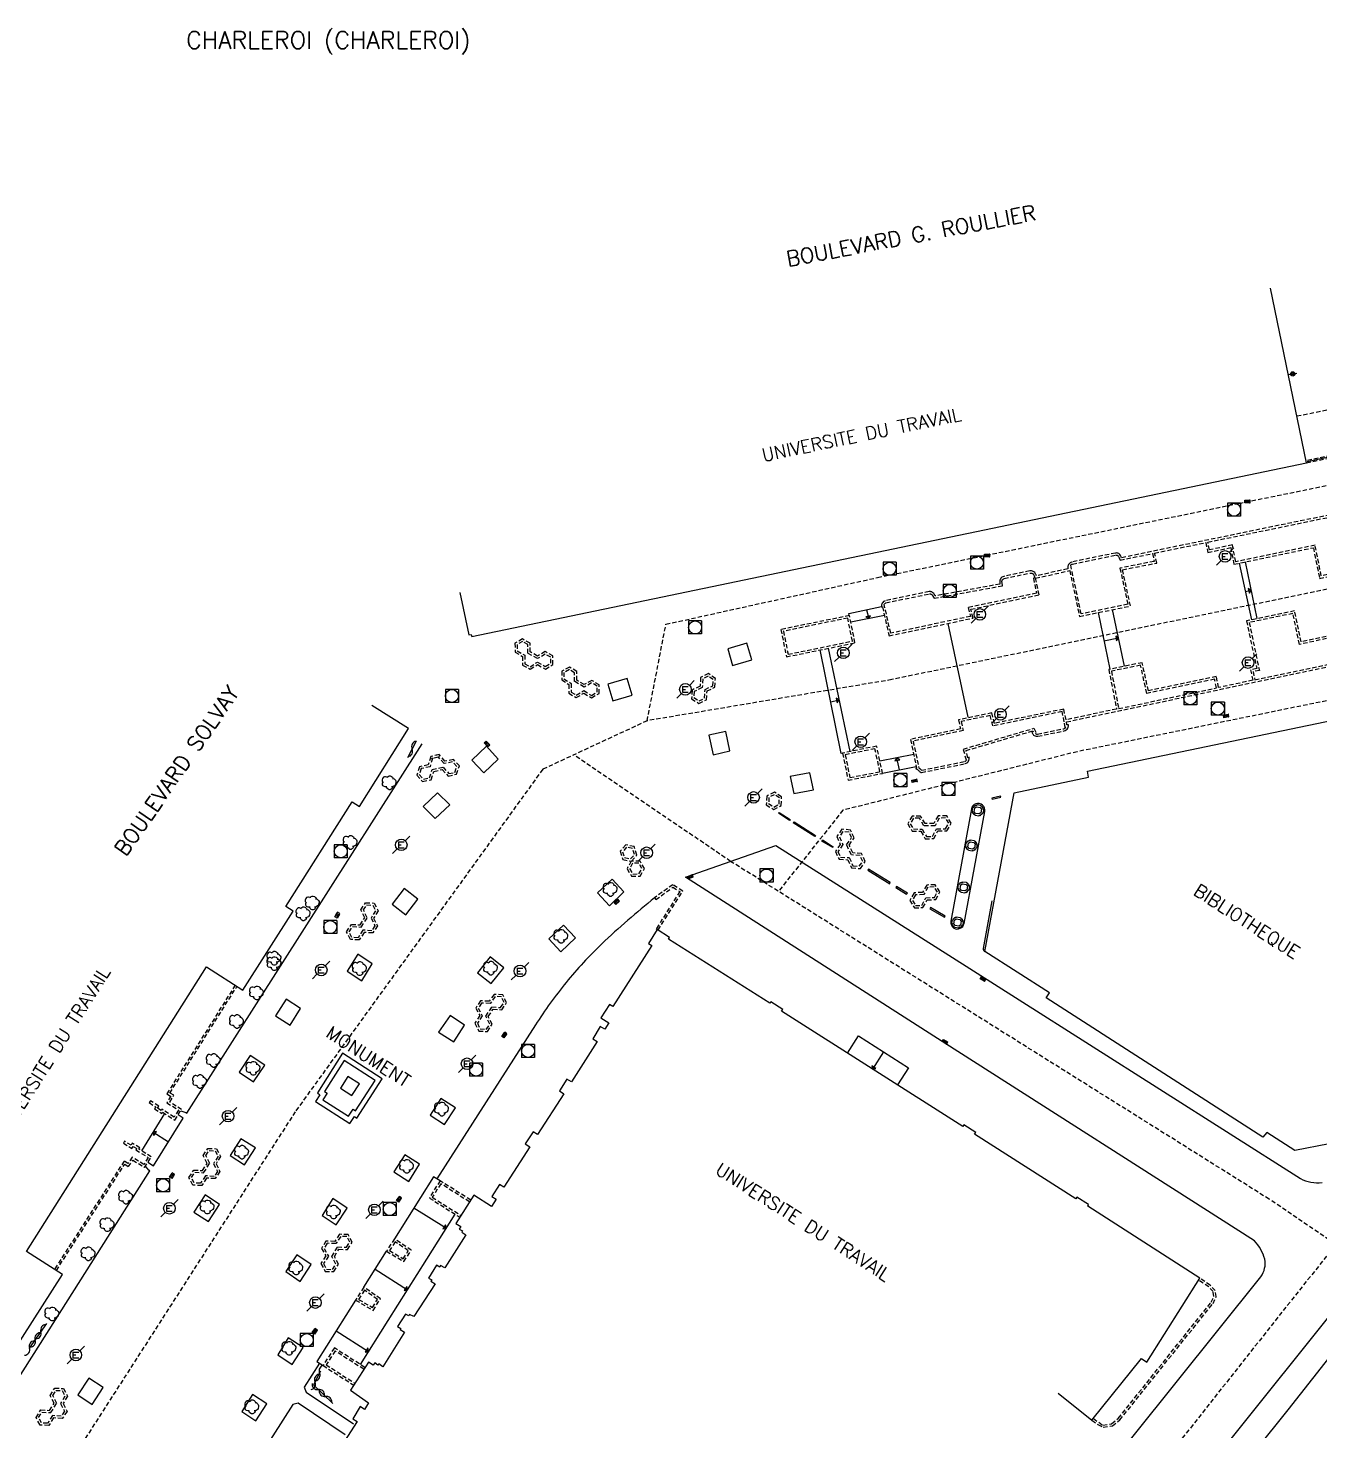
# Model space of a CAD drawing. Header units: millimetres. Extents: x 155000 to 156001, y 122000 to 123001.
# Drawn here: x 155497.6 to 155646.4, y 122827.6 to 122989.2 of the extents above; entities that cross this region are included whole.
import ezdxf
from ezdxf.enums import TextEntityAlignment as Align

# ---------------------------------------------------------------- set-up
doc = ezdxf.new("R2010")
doc.units = ezdxf.units.MM
doc.linetypes.add('DASHED', pattern=[0.75, 0.5, -0.25])
doc.layers.get('0').update_dxf_attribs({"linetype": 'CONTINUOUS'})
for name, color, linetype in [('W0001', 6, 'DASHED'), ('W0008', 7, 'CONTINUOUS'), ('W0100', 7, 'CONTINUOUS'), ('W0112', 1, 'DASHED'), ('W0300', 7, 'CONTINUOUS'), ('W0310', 3, 'CONTINUOUS'), ('W0322', 7, 'CONTINUOUS'), ('W0334', 7, 'CONTINUOUS'), ('W0400', 7, 'CONTINUOUS'), ('W0420', 7, 'CONTINUOUS'), ('W0471', 7, 'CONTINUOUS'), ('W0980', 7, 'CONTINUOUS'), ('W0984', 7, 'CONTINUOUS'), ('W0989', 7, 'CONTINUOUS')]:
    doc.layers.add(name, color=color, linetype=linetype)
doc.styles.get("Standard").update_dxf_attribs({"font": 'romans.shx', "width": 0.85})

# ---------------------------------------------------------------- blocks, each defined once
blk = doc.blocks.new('T300')
for p, q in [((-0.8, 0.51), (-0.86, 0.34)), ((-0.86, 0.34), (-0.86, 0.17)), ((-0.86, 0.17), (-0.74, 0.06)), ((-0.69, 0.63), (-0.8, 0.51)), ((-0.8, -0.06), (-0.74, 0.06)), ((-0.74, 0.06), (-0.69, 0.11)), ((-0.57, 0.69), (-0.69, 0.63)), ((-0.46, 0.69), (-0.57, 0.69)), ((-0.29, 0.63), (-0.46, 0.69)), ((-0.29, 0.63), (-0.17, 0.74)), ((-0.23, 0.57), (-0.29, 0.63)), ((-0.17, 0.74), (-0.06, 0.8)), ((-0.06, 0.8), (0.06, 0.8)), ((0.06, 0.8), (0.23, 0.74)), ((0.23, 0.74), (0.34, 0.63)), ((0.34, 0.63), (0.4, 0.51)), ((0.46, 0.46), (0.34, 0.46)), ((0.4, 0.51), (0.4, 0.46)), ((0.57, 0.4), (0.46, 0.46)), ((0.57, 0.4), (0.69, 0.29)), ((0.69, 0.29), (0.74, 0.17)), ((0.74, 0.06), (0.69, -0.17)), ((0.74, 0.17), (0.74, 0.06)), ((-0.8, -0.17), (-0.8, -0.06)), ((-0.8, -0.23), (-0.8, -0.17)), ((-0.74, -0.34), (-0.8, -0.23)), ((-0.69, -0.4), (-0.74, -0.34)), ((-0.51, -0.46), (-0.69, -0.4)), ((-0.4, -0.46), (-0.51, -0.46)), ((-0.4, -0.46), (-0.34, -0.46)), ((-0.34, -0.46), (-0.34, -0.4)), ((-0.34, -0.51), (-0.34, -0.46)), ((-0.29, -0.63), (-0.34, -0.51)), ((-0.17, -0.74), (-0.29, -0.63)), ((-0.06, -0.8), (-0.17, -0.74)), ((0.06, -0.8), (-0.06, -0.8)), ((0.17, -0.74), (0.06, -0.8)), ((0.23, -0.69), (0.17, -0.74)), ((0.29, -0.46), (0.23, -0.46)), ((0.29, -0.63), (0.23, -0.69)), ((0.46, -0.4), (0.29, -0.46)), ((0.34, -0.51), (0.29, -0.63)), ((0.34, -0.51), (0.34, -0.46)), ((0.57, -0.34), (0.46, -0.4)), ((0.63, -0.29), (0.57, -0.34)), ((0.69, -0.17), (0.63, -0.29))]:
    blk.add_line(p, q)
blk = doc.blocks.new('T471')
for p, q in [((-0.333334, 0.333334), (-0.333334, -0.333334)), ((-0.333334, 0.333334), (0.333334, 0.333334)), ((-0.333334, 0), (0, 0)), ((0.500001, 0.500001), (1.000002, 1.000002)), ((-0.500001, -0.500001), (-1.000002, -1.000002)), ((-0.333334, -0.333334), (0.333334, -0.333334))]:
    blk.add_line(p, q)
blk.add_ellipse((0, 0), major_axis=(0.471405, 0.471405), ratio=1, start_param=5.4977871438, end_param=11.780972451)
blk = doc.blocks.new('T400')
for p, q in [((-0.15, 0.3), (0.15, 0.3)), ((-0.15, -0.25), (-0.15, 0.3)), ((-0.15, 0.15), (0.15, 0.15)), ((-0.15, 0), (0.15, 0)), ((0.15, 0.3), (0.15, -0.25)), ((-0.15, -0.15), (0.15, -0.15)), ((-0.15, -0.25), (-0.15, -0.3)), ((-0.15, -0.3), (0.15, -0.3)), ((0.15, -0.3), (0.15, -0.25))]:
    blk.add_line(p, q)
blk = doc.blocks.new('T420')
for p, q in [((0.75, 0.75), (-0.75, 0.75)), ((-0.75, 0.75), (-0.75, -0.75)), ((0.75, 0.75), (0.75, -0.75)), ((0.75, -0.75), (-0.75, -0.75))]:
    blk.add_line(p, q)
blk.add_ellipse((0, 0), major_axis=(-0.53, 0.53), ratio=1, start_param=3.926991, end_param=10.210176)
blk = doc.blocks.new('t310o')
at = {"color": 0, "linetype": 'Continuous'}
for centre, start, end in [((-0.5, 0.38), 216.8699, 323.1304), ((0.5, -0.37), 36.8699, 143.1303)]:
    blk.add_arc(centre, 0.625, start, end, dxfattribs=at)
blk = doc.blocks.new('t322o')
at = {"color": 0, "linetype": 'Continuous'}
for radius in [0.25, 0.15]:
    blk.add_circle((0, 0), radius, dxfattribs=at)

msp = doc.modelspace()

# ---------------------------------------------------------------- linework, layer by layer
at = {"layer": 'W0001'}
for points in [[(155643.71, 122944.52), (155688.74, 122953.84), (155690.54, 122945.52)], [(155568.89, 122909.42), (155571.05, 122920.54), (155595.43, 122925.92), (155637.02, 122934.45), (155677.32, 122942.67), (155716.61, 122951.15)], [(155660.1, 122947.91), (155664.07, 122928.08), (155597.06, 122914.16), (155568.89, 122909.42), (155556.86, 122903.83), (155528.37, 122864.4), (155499.03, 122818.74), (155489.88, 122802.98)], [(155736.54, 122932.63), (155722.45, 122929.66), (155716.7, 122927.95), (155710.96, 122925.02), (155703.99, 122918.54), (155695.92, 122908.89), (155652.76, 122854.78), (155643.84, 122843.66), (155613.03, 122804.7), (155574.16, 122756.94), (155540.78, 122715.04), (155526.71, 122697.26), (155499.97, 122663.56), (155480.24, 122638.12), (155384.49, 122517.41)], [(155835.31, 122821.25), (155778.56, 122867.3), (155764.37, 122878.73), (155708.95, 122923.15), (155693.15, 122920.43), (155660.34, 122914.42), (155618.41, 122905.86), (155591.43, 122899.12), (155584.01, 122889.77)], [(155787.55, 122760.18), (155726.25, 122799.5), (155710.35, 122809.47), (155654.23, 122844.98), (155640.51, 122854.33), (155578.5, 122893.23), (155560.43, 122905.49)]]:
    msp.add_lwpolyline(points, dxfattribs=at)
at = {"layer": 'W0008', "flags": 128}
for points in [[(155515.19, 122864.51), (155515.77, 122864.3), (155515.89, 122864.22), (155542.97, 122906.78)], [(155493.53, 122829.12), (155501.51, 122841.6), (155511.64, 122857.58), (155511.52, 122857.67), (155511.11, 122858.11)], [(155534.1, 122827.18), (155528.7, 122830.82), (155528.1, 122830.68), (155516.57, 122812.65)]]:
    msp.add_lwpolyline(points, dxfattribs=at)
for points in [[(155520.31, 122788.92), (155522.31, 122787.63), (155539.24, 122776.72), (155566.35, 122759.36, 0.1586), (155568.87, 122758.59, 0.205), (155570.67, 122759.43), (155593.67, 122788.12), (155606.23, 122803.78), (155620.05, 122821.05), (155639.56, 122845.4, 0.2094), (155640, 122847.42, 0.1201), (155638.83, 122849.53), (155602.84, 122872.5), (155573.31, 122891.4), (155583.7, 122895.05), (155603.64, 122882.43), (155644.11, 122856.72, 0.1677), (155646.61, 122856.25, 0.1188)], [(155569.75, 122889.03, 0.0193), (155563.66, 122883.73, 0.0299), (155559.56, 122879.29, 0.0286), (155556.03, 122874.39), (155544.68, 122856.66)]]:
    msp.add_lwpolyline(points, format="xyb", dxfattribs=at)
msp.add_lwpolyline([(155652.54, 122840.82, 0.1214), (155649.8, 122841.9, 0.1067), (155648.58, 122841.7, 0.0539), (155647.65, 122841.15), (155625.3, 122813.27), (155597.92, 122779.22), (155578.37, 122754.87, 0.2153), (155577.87, 122752.83, 0.1566), (155579.33, 122750.96), (155603.07, 122735.8), (155636.15, 122714.65, 0.1339), (155638.43, 122713.9, 0.0834), (155640.74, 122714.37), (155672.32, 122754.78), (155708.79, 122801.43, 0.2202), (155709.1, 122803.56, 0.1958), (155707.9, 122805.44), (155678.91, 122823.97), (155660.23, 122835.9)], format="xyb", close=True, dxfattribs=at)
at = {"layer": 'W0100'}
for p, q in [((155513.32, 122864.19), (155510.66, 122859.9)), ((155536.27, 122844.18), (155538.88, 122848.33))]:
    msp.add_line(p, q, dxfattribs=at)
at = {"layer": 'W0100', "flags": 128}
for points in [[(155547.31, 122924.2), (155548.37, 122919.31), (155548.61, 122919.37), (155548.7, 122919.13), (155644.82, 122939.14), (155640.68, 122959.24)], [(155637.07, 122927.57), (155638.48, 122921.04)], [(155639.12, 122921.18), (155637.78, 122927.71)], [(155592.15, 122921.54), (155592.1, 122921.77), (155595.87, 122922.58)], [(155596.21, 122921.55), (155592.34, 122920.77)], [(155620.81, 122921.88), (155622.18, 122915.35)], [(155623.85, 122915.69), (155622.49, 122922.22)], [(155591.4, 122905.69), (155591.24, 122905.66), (155588.81, 122917.58)], [(155589.73, 122917.77), (155592.24, 122905.87)], [(155491.24, 122831.09), (155494.97, 122837.11), (155495.82, 122836.62), (155501.58, 122845.66), (155497.44, 122848.3), (155518.16, 122881.07), (155522.32, 122878.41), (155528.12, 122887.49), (155527.28, 122888.02), (155534.91, 122900.08), (155535.75, 122899.54), (155541.42, 122908.53), (155537.19, 122911.19)], [(155599.58, 122905.54), (155595.69, 122904.75)], [(155596, 122903.38), (155599.87, 122904.17)], [(155616.22, 122832), (155620.11, 122828.87), (155625.81, 122835.96), (155626.42, 122835.57), (155632.54, 122845.22), (155619.62, 122853.52), (155619.72, 122853.7), (155618.36, 122854.56), (155618.24, 122854.37), (155606.58, 122861.81), (155606.74, 122862.02), (155605.34, 122862.88), (155605.22, 122862.69), (155584.37, 122875.98), (155584.5, 122876.18), (155583.14, 122877.06), (155583.02, 122876.91), (155571.35, 122884.26), (155571.48, 122884.45), (155570.06, 122885.39), (155569.03, 122883.78), (155569.41, 122883.54), (155564.93, 122876.51), (155564.55, 122876.75), (155563.57, 122875.21), (155564.46, 122874.64), (155564, 122873.89), (155563.49, 122874.21), (155562.64, 122872.81), (155563.15, 122872.5), (155560.17, 122867.83), (155559.66, 122868.15), (155558.8, 122866.79), (155559.31, 122866.47), (155556.26, 122861.78), (155555.75, 122862.1), (155554.86, 122860.68), (155555.37, 122860.37), (155552.38, 122855.71), (155551.87, 122856.02), (155551.01, 122854.63), (155551.52, 122854.31), (155550.98, 122853.47), (155548.92, 122854.78), (155546.87, 122851.54), (155547.43, 122851.16), (155547.25, 122850.87), (155547.63, 122850.67), (155547.54, 122850.51), (155548.02, 122850.21), (155545.61, 122846.43), (155545.09, 122846.67), (155545.01, 122846.51), (155544.63, 122846.71), (155543.7, 122845.24), (155544.08, 122845.04), (155543.99, 122844.88), (155544.47, 122844.58), (155542.04, 122840.81), (155541.53, 122841.05), (155541.45, 122840.89), (155541.06, 122841.1), (155540.15, 122839.66), (155540.53, 122839.45), (155540.44, 122839.3), (155540.93, 122839), (155538.46, 122835.02), (155538, 122835.35), (155537.89, 122835.21), (155537.55, 122835.48), (155537.36, 122835.2), (155536.79, 122835.57), (155534.73, 122832.34), (155536.82, 122830.86), (155536.36, 122830.11), (155535.85, 122830.43), (155535, 122829.04), (155535.51, 122828.73), (155532.51, 122824.07)], [(155591.97, 122871.14), (155593.24, 122873.13), (155598.98, 122869.47), (155597.71, 122867.48)], [(155545.04, 122856.45), (155544.29, 122856.88), (155539.8, 122849.76)], [(155535.87, 122835.28), (155539.06, 122840.35), (155543.51, 122847.42), (155546.77, 122852.59)], [(155535.32, 122842.71), (155530.85, 122835.64), (155531.58, 122835.17)], [(155649.75, 122839.07), (155642.66, 122830.05), (155638.95, 122825.42)]]:
    msp.add_lwpolyline(points, dxfattribs=at)
at = {"layer": 'W0100'}
for points in [[(155637.77, 122924.31), (155638.45, 122924.45), (155638.11, 122924.67), (155638.23, 122924.11), (155638.45, 122924.45)], [(155594.16, 122922.21), (155594.4, 122921.18), (155594.61, 122921.52), (155594.06, 122921.39), (155594.4, 122921.18)], [(155621.49, 122918.61), (155623.17, 122918.96), (155622.84, 122919.18), (155622.95, 122918.62), (155623.17, 122918.96)], [(155590.03, 122911.62), (155590.98, 122911.82), (155590.65, 122912.04), (155590.77, 122911.49), (155590.98, 122911.82)], [(155597.93, 122903.78), (155597.64, 122905.15), (155597.42, 122904.81), (155597.97, 122904.93), (155597.64, 122905.15)], [(155596.11, 122871.3), (155594.84, 122869.31), (155595.23, 122869.39), (155594.75, 122869.7), (155594.84, 122869.31)], [(155511.39, 122858.57), (155512.04, 122858.17), (155515.48, 122863.64), (155514.87, 122864.02)], [(155513.76, 122860.9), (155511.99, 122862.04), (155512.07, 122861.65), (155512.38, 122862.13), (155511.99, 122862.04)], [(155542.04, 122853.32), (155545.77, 122850.99), (155545.68, 122851.38), (155545.38, 122850.9), (155545.77, 122850.99)], [(155537.57, 122846.25), (155541.29, 122843.88), (155541.2, 122844.27), (155540.9, 122843.8), (155541.29, 122843.88)], [(155533.08, 122839.17), (155536.82, 122836.8), (155536.73, 122837.19), (155536.43, 122836.71), (155536.82, 122836.8)]]:
    msp.add_lwpolyline(points, dxfattribs=at)
msp.add_lwpolyline([(155643.46, 122859.95), (155640.24, 122862.02), (155639.79, 122861.46), (155614.82, 122877.5), (155615.2, 122878.09), (155607.76, 122882.85), (155611.15, 122901.14), (155619.72, 122902.94), (155619.6, 122903.62), (155660.6, 122912.13), (155660.74, 122911.44), (155670.4, 122913.49), (155678.57, 122899.5), (155672.36, 122891.76), (155672.92, 122891.33), (155650.4, 122863.26), (155649.85, 122863.7), (155647.42, 122860.68)], close=True, dxfattribs=at)
at = {"layer": 'W0100', "flags": 128}
msp.add_lwpolyline([(155534.43, 122868.45), (155533.58, 122867.12), (155534.9, 122866.27), (155535.75, 122867.61)], close=True, dxfattribs=at)
at = {"layer": 'W0112'}
for p, q in [((155544.93, 122905.51), (155543.97, 122905.3)), ((155544.99, 122905.27), (155544.02, 122905.05))]:
    msp.add_line(p, q, dxfattribs=at)
for points in [[(155644.82, 122939.14), (155681.69, 122946.83), (155681.27, 122948.94), (155679.18, 122948.51), (155677.23, 122948.1), (155675.27, 122947.68), (155673.31, 122947.28), (155671.35, 122946.88), (155669.39, 122946.48), (155667.4, 122946.06), (155665.57, 122945.68), (155665.96, 122943.81), (155644.77, 122939.38)], [(155671.77, 122938.12), (155623.51, 122928.2), (155623.48, 122928.29), (155623.44, 122928.38), (155623.39, 122928.47), (155623.33, 122928.55), (155623.27, 122928.62), (155623.19, 122928.67), (155623.1, 122928.72), (155623, 122928.74), (155622.9, 122928.75), (155622.81, 122928.74), (155617.8, 122927.7), (155617.69, 122927.66), (155617.58, 122927.6), (155617.49, 122927.51), (155617.41, 122927.41), (155617.36, 122927.3), (155617.34, 122927.23), (155617.33, 122927.15), (155617.33, 122927.08), (155617.33, 122927), (155617.33, 122926.92), (155613.71, 122926.11), (155613.67, 122926.22), (155613.62, 122926.32), (155613.57, 122926.41), (155613.51, 122926.49), (155613.43, 122926.57), (155613.35, 122926.62), (155613.25, 122926.65), (155613.16, 122926.68), (155613.06, 122926.68), (155612.96, 122926.67), (155609.94, 122926.05), (155609.83, 122926.01), (155609.72, 122925.94), (155609.63, 122925.85), (155609.56, 122925.74), (155609.51, 122925.63), (155609.49, 122925.54), (155609.49, 122925.44), (155609.49, 122925.35), (155609.5, 122925.25), (155609.51, 122925.16), (155602.07, 122923.81), (155602.01, 122923.9), (155601.95, 122924), (155601.88, 122924.08), (155601.8, 122924.16), (155601.71, 122924.22), (155601.65, 122924.26), (155601.57, 122924.28), (155601.5, 122924.29), (155601.43, 122924.3), (155601.35, 122924.29), (155596.31, 122923.24), (155596.21, 122923.2), (155596.11, 122923.14), (155596.02, 122923.05), (155595.95, 122922.96), (155595.91, 122922.85), (155595.89, 122922.79), (155595.88, 122922.72), (155595.87, 122922.66), (155595.87, 122922.6), (155595.87, 122922.53), (155595.99, 122922.55), (155596.74, 122919.21), (155606.42, 122921.25), (155606.15, 122922.26), (155614.02, 122923.93), (155613.62, 122925.84)], [(155613.62, 122925.84), (155617.54, 122926.71), (155618.67, 122921.43), (155624.53, 122922.64), (155623.63, 122926.81), (155627.56, 122927.59), (155627.32, 122928.73), (155633.21, 122929.94), (155633.45, 122928.8), (155636.08, 122929.37), (155636.46, 122927.44), (155645.6, 122929.35), (155646.31, 122925.81), (155650.45, 122926.67)], [(155613.54, 122925.87), (155613.37, 122925.83), (155613.72, 122924.12), (155605.84, 122922.45), (155606.11, 122921.44), (155596.93, 122919.51), (155596.18, 122922.83), (155596.17, 122922.83), (155596.17, 122922.83), (155596.21, 122922.89), (155596.26, 122922.94), (155596.32, 122922.97), (155596.38, 122923), (155601.39, 122924.04), (155601.44, 122924.05), (155601.47, 122924.05), (155601.51, 122924.04), (155601.55, 122924.02), (155601.58, 122924.01), (155601.64, 122923.97), (155601.69, 122923.92), (155601.74, 122923.85), (155601.8, 122923.77), (155601.94, 122923.53), (155609.79, 122924.96), (155609.75, 122925.29), (155609.74, 122925.37), (155609.74, 122925.44), (155609.74, 122925.5), (155609.75, 122925.55), (155609.78, 122925.62), (155609.83, 122925.69), (155609.88, 122925.74), (155609.94, 122925.78), (155610.01, 122925.81), (155613, 122926.43), (155613.06, 122926.43), (155613.12, 122926.43), (155613.18, 122926.42), (155613.23, 122926.39), (155613.28, 122926.37), (155613.32, 122926.33), (155613.36, 122926.27), (155613.4, 122926.2), (155613.44, 122926.11), (155613.54, 122925.87)], [(155617.13, 122909.54), (155616.85, 122910.76), (155608.87, 122909.12), (155608.59, 122910.33), (155604.72, 122909.53), (155604.98, 122908.49), (155599.21, 122907.27), (155599.92, 122903.97), (155599.79, 122903.93), (155599.87, 122903.89), (155599.95, 122903.85), (155600.03, 122903.8), (155600.11, 122903.74), (155600.19, 122903.67), (155600.24, 122903.61), (155600.3, 122903.55), (155600.35, 122903.5), (155600.41, 122903.47), (155600.48, 122903.46), (155605.52, 122904.49), (155605.62, 122904.52), (155605.71, 122904.58), (155605.8, 122904.65), (155605.86, 122904.74), (155605.91, 122904.83), (155605.94, 122904.91), (155605.95, 122904.98), (155605.96, 122905.06), (155605.96, 122905.14), (155605.96, 122905.22), (155605.82, 122905.17), (155605.61, 122905.99), (155613.28, 122908.26), (155613.34, 122908.13), (155613.17, 122908.09), (155613.21, 122908.03), (155613.25, 122907.96), (155613.29, 122907.9), (155613.34, 122907.84), (155613.39, 122907.78), (155613.47, 122907.72), (155613.57, 122907.67), (155613.67, 122907.64), (155613.77, 122907.63), (155613.87, 122907.64), (155616.92, 122908.26), (155617.04, 122908.3), (155617.15, 122908.36), (155617.24, 122908.45), (155617.32, 122908.55), (155617.37, 122908.65), (155617.38, 122908.72), (155617.39, 122908.78), (155617.4, 122908.84), (155617.4, 122908.91), (155617.39, 122908.97), (155617.23, 122908.94), (155617.18, 122909.29), (155675.29, 122921.58)], [(155651.48, 122920.07), (155644.18, 122918.51), (155643.44, 122922.08), (155637.9, 122920.92), (155639.08, 122915.43), (155638.35, 122915.3), (155638.62, 122914.08), (155634.69, 122913.25), (155634.42, 122914.51), (155626.6, 122912.87), (155625.9, 122916.11), (155622.04, 122915.32), (155622.94, 122910.77), (155617.13, 122909.54)], [(155616.92, 122909.3), (155616.66, 122910.47), (155608.68, 122908.82), (155608.4, 122910.03), (155605.03, 122909.34), (155605.29, 122908.3), (155599.51, 122907.08), (155600.16, 122904.01), (155600.18, 122904.01), (155600.27, 122903.93), (155600.37, 122903.84), (155600.43, 122903.77), (155600.47, 122903.72), (155600.48, 122903.72), (155605.45, 122904.73), (155605.51, 122904.75), (155605.56, 122904.78), (155605.61, 122904.83), (155605.65, 122904.87), (155605.31, 122906.16), (155613.41, 122908.56), (155613.7, 122907.97), (155613.59, 122907.94), (155613.6, 122907.94), (155613.66, 122907.91), (155613.72, 122907.89), (155613.77, 122907.88), (155613.83, 122907.89), (155616.86, 122908.51), (155616.94, 122908.53), (155617, 122908.57), (155617.06, 122908.62), (155617.09, 122908.66), (155617.01, 122908.65), (155616.92, 122909.3)], [(155567.08, 122893.26), (155567.72, 122893.96), (155567.4, 122894.93), (155566.42, 122895.13), (155565.77, 122894.39), (155566.08, 122893.44), (155567.04, 122893.24)], [(155567.04, 122893.24), (155566.57, 122892.38), (155567.09, 122891.51), (155568.08, 122891.53), (155568.57, 122892.39), (155568.07, 122893.26), (155567.08, 122893.26)], [(155570.15, 122885.33), (155572.99, 122889.81), (155571.84, 122890.54), (155569.74, 122889.04), (155569.89, 122888.83), (155571.85, 122890.24), (155572.64, 122889.74), (155569.94, 122885.47), (155570.06, 122885.39)], [(155521.45, 122878.96), (155513.58, 122866.45), (155514.04, 122866.19), (155513.59, 122865.43), (155514.93, 122864.57), (155514.42, 122863.78), (155513.02, 122864.68), (155512.93, 122864.53), (155512.5, 122864.81), (155512.65, 122865.04), (155511.7, 122865.65), (155511.56, 122865.44), (155512.3, 122864.96), (155512.15, 122864.73), (155513, 122864.19), (155513.1, 122864.33), (155514.49, 122863.43), (155515.27, 122864.64), (155513.93, 122865.51), (155514.39, 122866.29), (155513.93, 122866.54), (155521.66, 122878.83)], [(155500.86, 122846.12), (155508.74, 122858.37), (155509.16, 122858.07), (155509.67, 122858.82), (155511.03, 122857.98), (155511.79, 122859.2), (155510.37, 122860.08), (155510.46, 122860.22), (155509.61, 122860.76), (155509.46, 122860.53), (155508.72, 122860.99), (155508.58, 122860.78), (155509.54, 122860.18), (155509.69, 122860.41), (155510.12, 122860.14), (155510.03, 122860), (155511.44, 122859.12), (155510.94, 122858.32), (155509.6, 122859.16), (155509.1, 122858.42), (155508.67, 122858.72), (155500.65, 122846.25)], [(155548.57, 122854.23), (155545.04, 122856.45), (155543.81, 122854.46), (155547.32, 122852.25)], [(155548.43, 122854.02), (155545.12, 122856.11), (155544.15, 122854.54), (155547.45, 122852.46)], [(155620.11, 122828.87), (155620.79, 122828.36), (155621.41, 122828.06), (155622.47, 122828.24), (155623.32, 122828.9), (155634.05, 122842.33), (155634.41, 122843.1), (155634.29, 122843.79), (155633.71, 122844.43), (155632.54, 122845.22)], [(155620.27, 122829.06), (155621.37, 122828.3), (155622.37, 122828.47), (155623.14, 122829.08), (155633.84, 122842.46), (155634.15, 122843.13), (155634.06, 122843.68), (155633.55, 122844.24), (155632.4, 122845)], [(155536.39, 122834.95), (155532.87, 122837.19), (155531.58, 122835.17), (155535.1, 122832.92)], [(155536.26, 122834.74), (155532.95, 122836.85), (155531.93, 122835.25), (155535.23, 122833.14)]]:
    msp.add_lwpolyline(points, dxfattribs=at)
for points in [[(155648.86, 122933.16), (155650.15, 122926.87), (155646.51, 122926.11), (155645.79, 122929.64), (155636.66, 122927.74), (155636.28, 122929.67), (155633.64, 122929.1), (155633.45, 122929.99)], [(155617.66, 122927.33), (155617.67, 122927.34), (155617.73, 122927.4), (155617.79, 122927.44), (155617.87, 122927.46), (155622.84, 122928.5), (155622.9, 122928.5), (155622.95, 122928.5), (155623.01, 122928.48), (155623.06, 122928.46), (155623.11, 122928.43), (155623.14, 122928.39), (155623.18, 122928.34), (155623.21, 122928.27), (155623.25, 122928.2), (155623.36, 122927.92), (155627.08, 122928.68), (155627.27, 122927.78), (155623.33, 122927), (155624.23, 122922.84), (155618.86, 122921.73)], [(155592.82, 122918.4), (155592.19, 122921.54), (155584.29, 122919.93), (155584.92, 122916.78)], [(155638.86, 122914.13), (155652.14, 122916.94), (155651.53, 122919.82), (155651.53, 122919.82), (155643.99, 122918.21), (155643.25, 122921.78), (155638.2, 122920.73), (155639.38, 122915.22), (155638.65, 122915.1)], [(155592.53, 122918.6), (155591.99, 122921.25), (155584.58, 122919.73), (155585.12, 122917.08)], [(155553.66, 122918.34), (155553.69, 122917.34), (155554.54, 122916.83), (155554.55, 122915.83), (155555.42, 122915.36), (155556.26, 122915.89), (155557.17, 122915.38), (155558.04, 122915.9), (155558.03, 122916.89), (155557.14, 122917.39), (155556.28, 122916.87), (155555.41, 122917.35), (155555.4, 122918.36), (155554.53, 122918.84)], [(155553.92, 122918.2), (155553.94, 122917.48), (155554.79, 122916.97), (155554.8, 122915.98), (155555.41, 122915.65), (155556.26, 122916.18), (155557.16, 122915.67), (155557.79, 122916.04), (155557.78, 122916.75), (155557.14, 122917.1), (155556.28, 122916.58), (155555.16, 122917.2), (155555.15, 122918.21), (155554.53, 122918.55)], [(155559.06, 122915.12), (155559.06, 122914.12), (155559.89, 122913.59), (155559.88, 122912.59), (155560.73, 122912.09), (155561.59, 122912.6), (155562.48, 122912.07), (155563.36, 122912.56), (155563.38, 122913.55), (155562.51, 122914.07), (155561.63, 122913.58), (155560.78, 122914.08), (155560.79, 122915.09), (155559.94, 122915.6)], [(155559.31, 122914.97), (155559.31, 122914.26), (155560.14, 122913.72), (155560.13, 122912.73), (155560.73, 122912.38), (155561.59, 122912.89), (155562.48, 122912.35), (155563.12, 122912.71), (155563.13, 122913.41), (155562.5, 122913.78), (155561.63, 122913.29), (155560.53, 122913.94), (155560.54, 122914.95), (155559.94, 122915.31)], [(155623.18, 122910.82), (155634.44, 122913.2), (155634.23, 122914.21), (155626.41, 122912.57), (155625.71, 122915.82), (155622.34, 122915.13)], [(155574.01, 122911.95), (155574.84, 122911.42), (155575.72, 122911.85), (155575.8, 122912.85), (155576.7, 122913.3), (155576.75, 122914.28), (155575.94, 122914.85), (155575.05, 122914.41), (155574.99, 122913.41), (155574.06, 122912.96)], [(155574.27, 122912.09), (155574.86, 122911.71), (155575.48, 122912.01), (155575.56, 122913.01), (155576.46, 122913.46), (155576.49, 122914.16), (155575.92, 122914.56), (155575.29, 122914.25), (155575.23, 122913.25), (155574.31, 122912.8)], [(155547.27, 122904.22), (155546.58, 122904.95), (155545.61, 122904.77), (155544.94, 122905.52), (155543.98, 122905.29), (155543.69, 122904.34), (155542.68, 122904.12), (155542.37, 122903.15), (155543.04, 122902.42), (155544.03, 122902.63), (155544.33, 122903.59), (155545.3, 122903.81), (155545.98, 122903.06), (155546.94, 122903.27)], [(155595.31, 122906.5), (155591.4, 122905.69), (155592.02, 122902.58), (155596, 122903.36)], [(155595.12, 122906.2), (155591.7, 122905.5), (155592.22, 122902.88), (155595.7, 122903.55)], [(155546.98, 122904.16), (155546.49, 122904.68), (155545.52, 122904.5), (155544.85, 122905.24), (155544.17, 122905.08), (155543.89, 122904.13), (155542.87, 122903.91), (155542.65, 122903.22), (155543.13, 122902.69), (155543.83, 122902.85), (155544.14, 122903.8), (155545.39, 122904.08), (155546.07, 122903.33), (155546.75, 122903.48)], [(155583.54, 122901.2), (155582.67, 122900.75), (155582.61, 122899.75), (155583.47, 122899.2), (155584.33, 122899.67), (155584.37, 122900.67)], [(155583.53, 122900.91), (155582.91, 122900.6), (155582.87, 122899.88), (155583.48, 122899.49), (155584.08, 122899.82), (155584.11, 122900.54)], [(155607.42, 122899.6), (155607.41, 122899.52), (155607.52, 122899.49), (155607.5, 122899.38), (155607.57, 122899.37), (155607.55, 122899.23), (155607.63, 122899.21), (155607.57, 122898.78), (155607.49, 122898.79), (155607.46, 122898.65), (155607.38, 122898.66), (155607.36, 122898.55), (155607.25, 122898.57), (155607.23, 122898.49), (155607.08, 122898.5), (155607.08, 122898.45), (155606.65, 122898.52), (155606.66, 122898.57), (155606.52, 122898.61), (155606.53, 122898.69), (155606.42, 122898.72), (155606.44, 122898.82), (155606.36, 122898.84), (155606.38, 122898.98), (155606.3, 122898.99), (155606.38, 122899.43), (155606.46, 122899.42), (155606.49, 122899.55), (155606.57, 122899.54), (155606.58, 122899.65), (155606.69, 122899.64), (155606.71, 122899.72), (155606.86, 122899.71), (155606.87, 122899.77), (155607.29, 122899.69), (155607.27, 122899.64)], [(155606.63, 122899.38), (155606.82, 122899.52), (155607.24, 122899.44), (155607.39, 122899.25), (155607.32, 122898.81), (155607.12, 122898.69), (155606.7, 122898.76), (155606.55, 122898.95)], [(155598.89, 122897.57), (155599.41, 122896.71), (155600.4, 122896.69), (155600.91, 122895.83), (155601.9, 122895.85), (155602.37, 122896.73), (155603.4, 122896.74), (155603.9, 122897.62), (155603.39, 122898.48), (155602.38, 122898.47), (155601.89, 122897.59), (155600.9, 122897.58), (155600.38, 122898.44), (155599.4, 122898.43)], [(155599.18, 122897.57), (155599.55, 122896.96), (155600.55, 122896.94), (155601.05, 122896.08), (155601.74, 122896.1), (155602.21, 122896.98), (155603.25, 122896.99), (155603.61, 122897.62), (155603.25, 122898.23), (155602.53, 122898.22), (155602.04, 122897.34), (155600.76, 122897.32), (155600.24, 122898.19), (155599.54, 122898.19)], [(155591.3, 122896.93), (155590.74, 122896.09), (155591.13, 122895.19), (155590.56, 122894.36), (155591, 122893.48), (155591.99, 122893.42), (155592.43, 122892.48), (155593.44, 122892.39), (155594.01, 122893.21), (155593.58, 122894.13), (155592.57, 122894.21), (155592.15, 122895.1), (155592.72, 122895.93), (155592.3, 122896.83)], [(155591.43, 122896.66), (155591.03, 122896.07), (155591.42, 122895.16), (155590.85, 122894.34), (155591.16, 122893.72), (155592.15, 122893.66), (155592.59, 122892.72), (155593.32, 122892.66), (155593.72, 122893.23), (155593.41, 122893.89), (155592.41, 122893.97), (155591.86, 122895.13), (155592.43, 122895.96), (155592.14, 122896.59)], [(155605.91, 122894.53), (155605.77, 122894.57), (155605.78, 122894.65), (155605.67, 122894.67), (155605.69, 122894.78), (155605.61, 122894.79), (155605.63, 122894.93), (155605.55, 122894.95), (155605.63, 122895.38), (155605.71, 122895.37), (155605.74, 122895.51), (155605.82, 122895.5), (155605.83, 122895.61), (155605.94, 122895.6), (155605.96, 122895.68), (155606.11, 122895.67), (155606.12, 122895.72), (155606.54, 122895.64), (155606.53, 122895.59), (155606.67, 122895.55), (155606.66, 122895.47), (155606.77, 122895.45), (155606.75, 122895.34), (155606.83, 122895.32), (155606.8, 122895.18), (155606.88, 122895.17), (155606.82, 122894.73), (155606.74, 122894.74), (155606.71, 122894.61), (155606.63, 122894.62), (155606.61, 122894.51), (155606.5, 122894.52), (155606.48, 122894.44), (155606.33, 122894.46), (155606.33, 122894.4), (155605.9, 122894.47)], [(155566.97, 122893.51), (155567.44, 122894.02), (155567.2, 122894.71), (155566.52, 122894.85), (155566.06, 122894.33), (155566.28, 122893.66)], [(155605.88, 122895.34), (155606.07, 122895.47), (155606.49, 122895.4), (155606.64, 122895.21), (155606.57, 122894.77), (155606.37, 122894.65), (155605.95, 122894.72), (155605.8, 122894.9)], [(155567.2, 122893.01), (155566.86, 122892.39), (155567.23, 122891.76), (155567.93, 122891.78), (155568.29, 122892.39), (155567.92, 122893.01)], [(155605.79, 122890.73), (155605.78, 122890.65), (155605.89, 122890.62), (155605.87, 122890.51), (155605.95, 122890.5), (155605.93, 122890.36), (155606.01, 122890.34), (155605.94, 122889.9), (155605.86, 122889.92), (155605.83, 122889.78), (155605.75, 122889.79), (155605.73, 122889.68), (155605.62, 122889.69), (155605.61, 122889.62), (155605.46, 122889.63), (155605.45, 122889.57), (155605.03, 122889.65), (155605.04, 122889.7), (155604.89, 122889.74), (155604.9, 122889.82), (155604.79, 122889.84), (155604.81, 122889.95), (155604.73, 122889.97), (155604.75, 122890.11), (155604.67, 122890.12), (155604.75, 122890.56), (155604.83, 122890.54), (155604.86, 122890.68), (155604.94, 122890.67), (155604.95, 122890.78), (155605.07, 122890.77), (155605.08, 122890.85), (155605.23, 122890.84), (155605.24, 122890.89), (155605.66, 122890.82), (155605.65, 122890.77)], [(155601.13, 122888.8), (155602.14, 122888.83), (155602.59, 122889.71), (155602.06, 122890.54), (155601.08, 122890.5), (155600.59, 122889.66), (155599.62, 122889.6), (155599.15, 122888.74), (155599.66, 122887.88), (155600.65, 122887.91)], [(155600.97, 122889.04), (155601.98, 122889.07), (155602.31, 122889.69), (155601.92, 122890.29), (155601.22, 122890.26), (155600.74, 122889.42), (155599.77, 122889.36), (155599.44, 122888.74), (155599.8, 122888.14), (155600.5, 122888.15)], [(155605.76, 122890.38), (155605.69, 122889.94), (155605.49, 122889.82), (155605.07, 122889.89), (155604.92, 122890.08), (155605, 122890.51), (155605.19, 122890.65), (155605.61, 122890.57)], [(155537.46, 122888.43), (155537.9, 122887.54), (155537.39, 122886.69), (155537.84, 122885.8), (155537.29, 122884.98), (155536.3, 122885.05), (155535.74, 122884.18), (155534.72, 122884.24), (155534.27, 122885.12), (155534.83, 122885.97), (155535.83, 122885.92), (155536.37, 122886.74), (155535.92, 122887.64), (155536.46, 122888.47)], [(155537.3, 122888.19), (155537.62, 122887.55), (155537.1, 122886.7), (155537.55, 122885.81), (155537.17, 122885.24), (155536.17, 122885.31), (155535.61, 122884.44), (155534.88, 122884.48), (155534.56, 122885.11), (155534.96, 122885.72), (155535.96, 122885.66), (155536.66, 122886.73), (155536.21, 122887.63), (155536.59, 122888.22)], [(155604.32, 122885.65), (155604.17, 122885.69), (155604.18, 122885.77), (155604.07, 122885.79), (155604.09, 122885.9), (155604.01, 122885.92), (155604.03, 122886.06), (155603.95, 122886.07), (155604.03, 122886.5), (155604.11, 122886.49), (155604.14, 122886.63), (155604.22, 122886.62), (155604.23, 122886.73), (155604.34, 122886.72), (155604.36, 122886.8), (155604.51, 122886.79), (155604.52, 122886.84), (155604.94, 122886.76), (155604.93, 122886.72), (155605.07, 122886.68), (155605.06, 122886.6), (155605.17, 122886.57), (155605.15, 122886.46), (155605.23, 122886.45), (155605.21, 122886.31), (155605.29, 122886.29), (155605.22, 122885.85), (155605.14, 122885.87), (155605.11, 122885.73), (155605.03, 122885.74), (155605.01, 122885.63), (155604.9, 122885.64), (155604.89, 122885.57), (155604.74, 122885.58), (155604.73, 122885.52), (155604.31, 122885.6)], [(155604.77, 122885.77), (155604.35, 122885.84), (155604.2, 122886.03), (155604.28, 122886.46), (155604.47, 122886.6), (155604.89, 122886.52), (155605.04, 122886.33), (155604.97, 122885.89)], [(155552.26, 122877.87), (155551.26, 122877.91), (155550.69, 122877.11), (155549.69, 122877.17), (155549.16, 122876.34), (155549.62, 122875.46), (155549.05, 122874.6), (155549.5, 122873.69), (155550.49, 122873.63), (155551.05, 122874.47), (155550.6, 122875.37), (155551.14, 122876.2), (155552.15, 122876.14), (155552.7, 122876.96)], [(155552.1, 122877.63), (155551.39, 122877.66), (155550.81, 122876.85), (155549.82, 122876.91), (155549.45, 122876.33), (155549.91, 122875.44), (155549.34, 122874.58), (155549.66, 122873.93), (155550.37, 122873.88), (155550.77, 122874.49), (155550.32, 122875.39), (155551.01, 122876.46), (155552.02, 122876.4), (155552.41, 122876.98)], [(155519.32, 122860.14), (155519.76, 122859.25), (155519.25, 122858.4), (155519.7, 122857.51), (155519.15, 122856.69), (155518.16, 122856.76), (155517.6, 122855.89), (155516.58, 122855.95), (155516.13, 122856.83), (155516.69, 122857.68), (155517.69, 122857.63), (155518.23, 122858.45), (155517.78, 122859.35), (155518.32, 122860.18)], [(155519.16, 122859.9), (155519.48, 122859.26), (155518.96, 122858.41), (155519.41, 122857.52), (155519.03, 122856.95), (155518.03, 122857.02), (155517.47, 122856.15), (155516.74, 122856.19), (155516.42, 122856.82), (155516.82, 122857.42), (155517.82, 122857.37), (155518.52, 122858.44), (155518.07, 122859.34), (155518.45, 122859.93)], [(155534.47, 122850.26), (155533.47, 122850.28), (155532.91, 122849.46), (155531.91, 122849.5), (155531.4, 122848.65), (155531.88, 122847.79), (155531.33, 122846.91), (155531.81, 122846.01), (155532.8, 122845.98), (155533.34, 122846.84), (155532.87, 122847.72), (155533.39, 122848.56), (155534.4, 122848.53), (155534.92, 122849.36)], [(155534.31, 122850.01), (155533.6, 122850.03), (155533.04, 122849.21), (155532.05, 122849.24), (155531.69, 122848.65), (155532.18, 122847.78), (155531.62, 122846.9), (155531.96, 122846.26), (155532.67, 122846.23), (155533.05, 122846.85), (155532.58, 122847.73), (155533.25, 122848.82), (155534.26, 122848.78), (155534.64, 122849.38)], [(155538.88, 122848.33), (155540.89, 122847.13), (155541.73, 122848.46), (155539.8, 122849.76)], [(155539.23, 122848.41), (155540.81, 122847.47), (155541.39, 122848.39), (155539.87, 122849.41)], [(155535.32, 122842.71), (155537.33, 122841.51), (155538.18, 122842.86), (155536.27, 122844.18)], [(155535.67, 122842.79), (155537.25, 122841.85), (155537.84, 122842.79), (155536.34, 122843.83)], [(155501.69, 122832.53), (155502.13, 122831.63), (155501.63, 122830.78), (155502.09, 122829.89), (155501.54, 122829.07), (155500.55, 122829.14), (155499.99, 122828.26), (155498.98, 122828.31), (155498.52, 122829.19), (155499.07, 122830.05), (155500.07, 122830), (155500.61, 122830.83), (155500.15, 122831.72), (155500.68, 122832.56)], [(155501.53, 122832.28), (155501.85, 122831.64), (155501.34, 122830.79), (155501.8, 122829.91), (155501.42, 122829.33), (155500.42, 122829.4), (155499.86, 122828.52), (155499.14, 122828.55), (155498.81, 122829.18), (155499.2, 122829.79), (155500.21, 122829.74), (155500.9, 122830.81), (155500.44, 122831.71), (155500.82, 122832.3)]]:
    msp.add_lwpolyline(points, close=True, dxfattribs=at)
at = {"layer": 'W0310', "flags": 128}
for points in [[(155542.29, 122907.07), (155541.29, 122905.16)], [(155499.74, 122840.02), (155497.74, 122837.15)], [(155531.29, 122834.53), (155530.47, 122832.94), (155532.68, 122830.8)]]:
    msp.add_lwpolyline(points, dxfattribs=at)
at = {"layer": 'W0322', "flags": 128}
for points in [[(155642.77, 122949.28), (155643.69, 122949.46)], [(155655.56, 122941.53), (155644.9, 122939.26)]]:
    msp.add_lwpolyline(points, dxfattribs=at)
at = {"layer": 'W0334', "flags": 128}
for points in [[(155605.84, 122909.84), (155603.56, 122920.64)], [(155531.15, 122835.44), (155529.39, 122832.68), (155529.61, 122832.1), (155535.08, 122828.47)]]:
    msp.add_lwpolyline(points, dxfattribs=at)
for points in [[(155580.93, 122916.45), (155580.38, 122918.35), (155578.18, 122917.7), (155578.7, 122915.8)], [(155564.37, 122913.65), (155564.95, 122911.73), (155567.17, 122912.37), (155566.58, 122914.28)], [(155577.94, 122908.2), (155575.99, 122907.75), (155576.48, 122905.49), (155578.42, 122905.95)], [(155550.08, 122903.43), (155551.73, 122905), (155550.38, 122906.51), (155548.7, 122904.88)], [(155585.37, 122902.99), (155585.78, 122901.03), (155588.05, 122901.47), (155587.63, 122903.42)], [(155546.18, 122899.74), (155544.76, 122901.14), (155543.09, 122899.55), (155544.49, 122898.16)], [(155564.56, 122888.12), (155566.22, 122889.73), (155564.85, 122891.17), (155563.18, 122889.59)], [(155596.84, 122890.66), (155596.88, 122890.78), (155594.36, 122892.33), (155594.3, 122892.21)], [(155540.9, 122890.11), (155539.52, 122888.29), (155541.12, 122887.07), (155542.5, 122888.88)], [(155598.77, 122889.44), (155598.86, 122889.56), (155597.61, 122890.33), (155597.52, 122890.21)], [(155603.19, 122886.9), (155601.51, 122887.91), (155601.44, 122887.78), (155603.13, 122886.79)], [(155558.95, 122882.8), (155560.64, 122884.44), (155559.25, 122885.9), (155557.58, 122884.3)], [(155537.24, 122881.44), (155535.58, 122882.53), (155534.34, 122880.59), (155536.04, 122879.47)], [(155549.36, 122880.38), (155550.94, 122879.16), (155552.39, 122880.98), (155550.82, 122882.23)], [(155527.33, 122877.36), (155526.1, 122875.44), (155527.78, 122874.36), (155528.99, 122876.3)], [(155546.62, 122872.45), (155547.84, 122874.37), (155546.21, 122875.47), (155544.88, 122873.54)], [(155523.19, 122870.87), (155521.93, 122868.94), (155523.55, 122867.84), (155524.86, 122869.75)], [(155533.81, 122871.14), (155530.92, 122866.56), (155531.21, 122866.36), (155530.72, 122865.59), (155534.66, 122863.04), (155535.2, 122863.85), (155535.47, 122863.65), (155538.39, 122868.18)], [(155533.99, 122870.31), (155531.74, 122866.73), (155532.03, 122866.53), (155531.55, 122865.77), (155534.49, 122863.87), (155535.04, 122864.7), (155535.31, 122864.51), (155537.56, 122868)], [(155545.14, 122865.93), (155543.9, 122864), (155545.57, 122862.94), (155546.82, 122864.86)], [(155522.12, 122861.29), (155520.88, 122859.35), (155522.53, 122858.28), (155523.79, 122860.23)], [(155540.99, 122859.43), (155539.74, 122857.48), (155541.43, 122856.37), (155542.68, 122858.35)], [(155519.63, 122853.72), (155517.98, 122854.82), (155516.71, 122852.84), (155518.4, 122851.77)], [(155531.45, 122852.45), (155533.1, 122851.38), (155534.34, 122853.29), (155532.69, 122854.41)], [(155527.28, 122845.98), (155528.93, 122844.85), (155530.2, 122846.8), (155528.54, 122847.91)], [(155526.35, 122836.39), (155528.02, 122835.3), (155529.27, 122837.26), (155527.57, 122838.35)], [(155503.32, 122831.79), (155504.99, 122830.68), (155506.26, 122832.62), (155504.59, 122833.72)], [(155522.21, 122829.87), (155523.85, 122828.79), (155525.11, 122830.74), (155523.44, 122831.83)]]:
    msp.add_lwpolyline(points, close=True, dxfattribs=at)
at = {"layer": 'W0334'}
for points in [[(155609.57, 122900.74), (155608.56, 122900.52), (155608.6, 122900.38), (155609.62, 122900.61)], [(155585.27, 122897.94), (155584.03, 122898.77), (155584.1, 122898.87), (155585.34, 122898.04)], [(155588.19, 122896.08), (155585.72, 122897.68), (155585.81, 122897.8), (155588.27, 122896.2)], [(155590.26, 122894.81), (155589.02, 122895.57), (155589.08, 122895.69), (155590.31, 122894.92)]]:
    msp.add_lwpolyline(points, close=True, dxfattribs=at)
at = {"layer": 'W0334', "flags": 128}
msp.add_lwpolyline([(155603.85, 122886.34, 0.2195), (155604.2, 122885.52, 0.469981), (155605.4, 122886.08), (155607.76, 122898.97, 1.009231), (155606.22, 122899.26)], format="xyb", close=True, dxfattribs=at)
msp.add_lwpolyline([(155608.58, 122888.68), (155607.59, 122883.21, 0.1934), (155607.64, 122882.96, 0.067707), (155607.76, 122882.85)], format="xyb", dxfattribs=at)

# ---------------------------------------------------------------- block references
at = {"layer": 'W0300'}
for p in [(155539.23, 122902.28), (155534.73, 122895.41), (155530.37, 122888.43), (155564.67, 122890), (155529.31, 122887.19), (155558.99, 122884.6), (155525.96, 122882.07), (155525.96, 122881.45), (155535.8, 122880.88), (155550.89, 122880.93), (155523.95, 122878.07), (155521.65, 122874.78), (155518.97, 122870.29), (155523.54, 122869.39), (155517.4, 122867.87), (155545.25, 122864.7), (155522.23, 122859.74), (155541.22, 122858.11), (155508.88, 122854.56), (155518.25, 122853.42), (155506.74, 122851.39), (155532.79, 122852.85), (155504.56, 122848.03), (155528.48, 122846.4), (155500.39, 122841.1), (155527.68, 122837.15), (155523.41, 122830.4)]:
    msp.add_blockref('T300', p, dxfattribs=at)
at = {"layer": 'W0310'}
for p, rotation in [((155541.82, 122906.18), 242.4250183778885), ((155499.08, 122839.07), 235.2250834527701), ((155497.76, 122837.18), 235.2250834527701), ((155498.42, 122838.12), 235.2250834527701), ((155530.64, 122833.28), 242.7501827064089), ((155531.17, 122834.31), 242.7501827064089), ((155531.02, 122832.4), 316.0014390270896), ((155531.85, 122831.6), 316.0014390270896)]:
    msp.add_blockref('t310o', p, dxfattribs=dict(at, rotation=rotation))
at = {"layer": 'W0322', "rotation": 11.10794807002308}
msp.add_blockref('t322o', (155643.23, 122949.37), dxfattribs=at)
at = {"layer": 'W0400'}
for p, rotation in [((155638.01, 122934.66), 90), ((155608.05, 122928.44), 90), ((155635.56, 122909.98), 100.7172804985679), ((155550.44, 122906.76), 44.58026253662529), ((155599.68, 122902.51), 102.3634047962617), ((155573.87, 122891.45), 110.4621143194898), ((155565.4, 122888.56), 133.3468994815246), ((155533.21, 122887.03), 148.1950788765235), ((155607.56, 122879.68), 57.63053126973973), ((155552.44, 122873.23), 143.8596956589259), ((155603.19, 122872.45), 59.28889687285335), ((155514.18, 122857.03), 147.254646567667), ((155540.32, 122854.32), 146.0647348028978), ((155530.62, 122839.11), 144.5156363071166)]:
    msp.add_blockref('T400', p, dxfattribs=dict(at, rotation=rotation))
at = {"layer": 'W0420'}
for p in [(155636.47, 122933.73), (155606.86, 122927.63), (155596.81, 122926.93), (155603.73, 122924.37), (155574.41, 122920.17), (155546.41, 122912.28), (155631.42, 122912.01), (155634.6, 122910.82), (155598.04, 122902.58), (155603.58, 122901.55), (155533.61, 122894.39), (155582.63, 122891.6), (155532.4, 122885.66), (155555.17, 122871.4), (155549.19, 122869.25), (155513.15, 122855.92), (155539.25, 122853.19), (155529.7, 122838.1)]:
    msp.add_blockref('T420', p, dxfattribs=at)
at = {"layer": 'W0471'}
for p in [(155635.43, 122928.35), (155607.2, 122921.67), (155591.48, 122917.24), (155638.08, 122916.12), (155573.29, 122913.04), (155609.57, 122910.16), (155593.48, 122907), (155581.14, 122900.59), (155540.58, 122895.13), (155568.83, 122894.22), (155531.36, 122880.72), (155554.25, 122880.6), (155548.15, 122869.92), (155520.63, 122863.89), (155513.88, 122853.28), (155537.48, 122853.1), (155530.69, 122842.42), (155503.11, 122836.38)]:
    msp.add_blockref('T471', p, dxfattribs=at)

# ---------------------------------------------------------------- texts
at = {"layer": 'W0980'}
msp.add_text('CHARLEROI (CHARLEROI)', height=2, dxfattribs=at).set_placement((155532.19, 122987.67), align=Align.MIDDLE)
at = {"layer": 'W0984'}
for s, rotation, p in [('UNIVERSITE DU TRAVAIL', 11.7581, (155593.58, 122942.37)), ('BIBLIOTHEQUE', 327.2929, (155637.9, 122886.27)), ('UNIVERSITE DU TRAVAIL', 57.6902, (155500.29, 122871.04)), ('MONUMENT', 327.2309, (155536.78, 122870.76)), ('UNIVERSITE DU TRAVAIL', 327.4876, (155586.86, 122851.7))]:
    msp.add_text(s, height=1.5, rotation=rotation, dxfattribs=at).set_placement(p, align=Align.MIDDLE)
at = {"layer": 'W0989'}
for s, rotation, p in [('BOULEVARD G. ROULLIER', 10.7001, (155599.28, 122965.28)), ('BOULEVARD SOLVAY', 55.27, (155514.72, 122903.68))]:
    msp.add_text(s, height=1.75, rotation=rotation, dxfattribs=at).set_placement(p, align=Align.MIDDLE)

doc.saveas('drawing.dxf')
